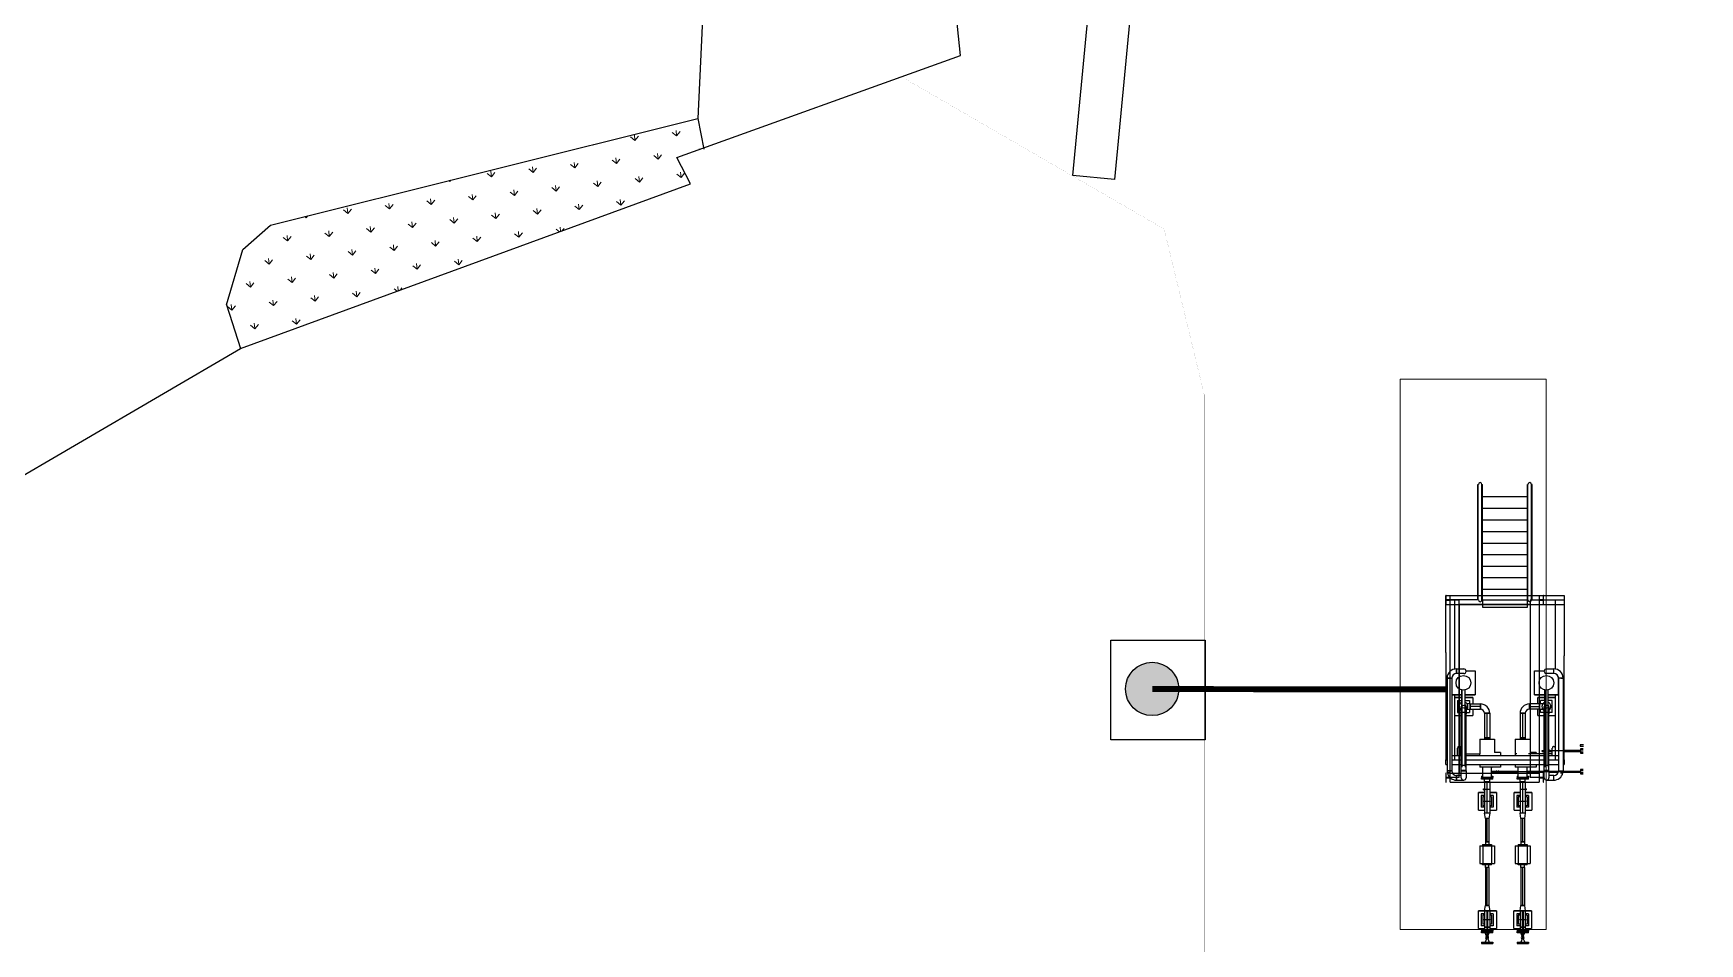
# Model space of a CAD drawing. Header units: inches. Extents: x 517790 to 538444, y 301815 to 302461.
# Drawn here: x 517817.49 to 517846.55, y 302341.43 to 302357.31 of the extents above; entities that cross this region are included whole.
import ezdxf

# ---------------------------------------------------------------- set-up
doc = ezdxf.new("R2010")
doc.units = ezdxf.units.IN
doc.header["$MEASUREMENT"] = 0
doc.layers.add('Layout', color=6, linetype='Continuous', lineweight=15)
for name, color, linetype in [('电气-接地设计-接地线', 3, '接地线'), ('硅胶总平面底图 工艺装置区', 253, 'Continuous'), ('硅胶总平面底图0804', 253, 'Continuous')]:
    doc.layers.add(name, color=color, linetype=linetype)
doc.styles.add('EESLTYPE', font='TXT.shx')
doc.linetypes.add('接地线', pattern='A,500,["/",EESLTYPE,S=200,R=0,X=0,Y=-100],-200,60,-200', length=960)
doc.linetypes.add('组180_接地线', pattern='A,500,["/",EESLTYPE,S=200,R=-180,X=0,Y=100],-200,60,-200', length=960)

# ---------------------------------------------------------------- blocks, each defined once
blk = doc.blocks.new('PTJD2')
at = {"linetype": 'Continuous'}
blk.add_hatch(color=0, dxfattribs=at).paths.add_polyline_path([(150, 0, 1), (-150, 0, 1)])
at = {"color": 0, "linetype": 'Continuous'}
blk.add_circle((0, 0), 150, dxfattribs=at)

msp = doc.modelspace()

# ---------------------------------------------------------------- hatches: boundary and pattern name
at = {"layer": '硅胶总平面底图0804', "linetype": 'Continuous', "lineweight": 20}
h = msp.add_hatch(dxfattribs=at)
h.set_pattern_fill('GRASS', color=253, scale=0.51666, angle=6.1349, style=0)
h.set_pattern_definition([(96.134935224, (212697.14895, -2411906.5848), (-0.402285160675, 0.32419841316), [0.09687382369, -0.63379431161]), (51.134935224, (212697.14895, -2411906.5848), (-0.40228516078, 0.32419841325), [0.09687382369, -0.41978656934]), (141.134935224, (212697.14895, -2411906.5848), (-0.32419841325, -0.40228516078), [0.09687382369, -0.41978656934])])
h.paths.add_polyline_path([(517830.835, 302368.229), (517831.041, 302368.476), (517823.424, 302373.579), (517823.366, 302373.452), (517823.122, 302372.835), (517823.259, 302371.776), (517823.715, 302371.16)])
h.paths.add_polyline_path([(517821.624, 302353.965), (517821.145, 302353.538), (517820.86, 302352.576), (517821.1, 302351.813), (517828.951, 302354.688), (517828.711, 302355.143), (517829.179, 302355.312), (517829.076, 302355.824)])
h.paths.add_polyline_path([(517830.701, 302368.214), (517831.11, 302368.269), (517831.094, 302368.392), (517830.684, 302368.337)], flags=9)
h.paths.add_polyline_path([(517823.222, 302373.37), (517823.563, 302373.416), (517823.547, 302373.539), (517823.206, 302373.493)], flags=25)
h.paths.add_polyline_path([(517822.978, 302372.753), (517823.32, 302372.798), (517823.303, 302372.921), (517822.962, 302372.876)], flags=9)
h.paths.add_polyline_path([(517823.115, 302371.694), (517823.457, 302371.74), (517823.44, 302371.863), (517823.099, 302371.817)], flags=9)
h.paths.add_polyline_path([(517823.571, 302371.078), (517823.912, 302371.124), (517823.896, 302371.247), (517823.554, 302371.201)], flags=25)
h.paths.add_polyline_path([(517830.691, 302368.147), (517830.868, 302368.171), (517830.852, 302368.294), (517830.674, 302368.27)], flags=9)
h.paths.add_polyline_path([(517830.897, 302368.394), (517831.074, 302368.417), (517831.058, 302368.54), (517830.88, 302368.517)], flags=9)
h.paths.add_polyline_path([(517821.48, 302353.883), (517821.822, 302353.929), (517821.805, 302354.052), (517821.464, 302354.006)], flags=25)
h.paths.add_polyline_path([(517821.001, 302353.456), (517821.343, 302353.502), (517821.326, 302353.625), (517820.985, 302353.579)], flags=25)
h.paths.add_polyline_path([(517820.716, 302352.494), (517821.057, 302352.539), (517821.041, 302352.662), (517820.7, 302352.617)], flags=9)
h.paths.add_polyline_path([(517820.956, 302351.731), (517821.134, 302351.755), (517821.118, 302351.878), (517820.94, 302351.854)], flags=9)
h.paths.add_polyline_path([(517828.932, 302355.742), (517829.11, 302355.765), (517829.093, 302355.888), (517828.916, 302355.864)], flags=9)

# ---------------------------------------------------------------- linework, layer by layer
msp.add_lwpolyline([(517836.284, 302346.725), (517837.93, 302346.725), (517837.93, 302344.983), (517836.284, 302344.983)], close=True)
at = {"layer": 'Layout', "color": 9, "lineweight": -3, "const_width": 0.001}
msp.add_lwpolyline([(517832.714, 302356.505), (517837.212, 302353.897), (517837.91, 302351.01), (517837.91, 302339.01), (517852.406, 302339.01)], dxfattribs=at)
at = {"layer": 'Layout', "color": 9}
msp.add_lwpolyline([(517843.877, 302341.675), (517843.877, 302351.275), (517841.327, 302351.275), (517841.327, 302341.675)], close=True, dxfattribs=at)
at = {"layer": '电气-接地设计-接地线', "color": 6, "linetype": 'Continuous'}
msp.add_lwpolyline([(517836.189, 302360.805), (517836.916, 302360.736), (517836.345, 302354.763), (517835.619, 302354.832)], close=True, dxfattribs=at)
at = {"layer": '电气-接地设计-接地线', "linetype": '组180_接地线', "ltscale": 0.01, "const_width": 0.103}
for points in [[(517837.003, 302345.873), (517839.888, 302345.866)], [(517842.139, 302345.866), (517839.888, 302345.866)]]:
    msp.add_lwpolyline(points, dxfattribs=at)
at = {"layer": '硅胶总平面底图 工艺装置区', "color": 253, "linetype": 'Continuous', "lineweight": -3}
for p, q in [((517842.683, 302349.441), (517842.691, 302349.441)), ((517842.683, 302349.441), (517842.691, 302349.441)), ((517842.683, 302347.427), (517842.683, 302349.441)), ((517842.691, 302347.427), (517842.691, 302349.441)), ((517842.754, 302349.441), (517842.763, 302349.441)), ((517842.754, 302349.441), (517842.763, 302349.441)), ((517842.754, 302347.427), (517842.754, 302349.441)), ((517842.763, 302347.427), (517842.763, 302349.441)), ((517843.548, 302349.441), (517843.557, 302349.441)), ((517843.557, 302349.441), (517843.548, 302349.441)), ((517843.548, 302347.427), (517843.548, 302349.441)), ((517843.557, 302347.427), (517843.557, 302349.441)), ((517843.619, 302349.441), (517843.628, 302349.441)), ((517843.628, 302349.441), (517843.619, 302349.441)), ((517843.619, 302347.427), (517843.619, 302349.441)), ((517843.628, 302347.427), (517843.628, 302349.441)), ((517843.548, 302349.225), (517842.763, 302349.225)), ((517843.548, 302349.024), (517842.763, 302349.024)), ((517842.763, 302348.822), (517843.548, 302348.822)), ((517842.763, 302348.621), (517843.548, 302348.621)), ((517842.763, 302348.419), (517843.548, 302348.419)), ((517842.763, 302348.218), (517843.548, 302348.218)), ((517842.763, 302348.016), (517843.548, 302348.016)), ((517842.763, 302347.815), (517843.548, 302347.815)), ((517842.763, 302347.613), (517843.548, 302347.613)), ((517842.122, 302347.505), (517842.122, 302347.348)), ((517842.129, 302347.505), (517842.122, 302347.505)), ((517842.122, 302347.348), (517842.122, 302347.505)), ((517842.122, 302347.505), (517842.683, 302347.505)), ((517842.122, 302346.51), (517842.122, 302347.427)), ((517842.691, 302347.427), (517842.122, 302347.427)), ((517842.122, 302347.348), (517842.129, 302347.348)), ((517842.122, 302347.348), (517842.763, 302347.348)), ((517842.129, 302347.43), (517842.129, 302347.505)), ((517842.201, 302347.43), (517842.129, 302347.43)), ((517842.129, 302347.423), (517842.201, 302347.423)), ((517842.129, 302347.348), (517842.129, 302347.423)), ((517842.201, 302347.505), (517843.75, 302347.505)), ((517842.201, 302347.348), (517842.201, 302347.505)), ((517842.201, 302347.427), (517842.358, 302347.427)), ((517842.201, 302344.327), (517842.201, 302347.427)), ((517842.201, 302347.348), (517843.75, 302347.348)), ((517842.279, 302346.221), (517842.279, 302347.427)), ((517842.358, 302344.327), (517842.358, 302347.427)), ((517842.358, 302347.348), (517842.358, 302344.405)), ((517843.593, 302347.348), (517842.358, 302347.348)), ((517842.763, 302347.427), (517842.754, 302347.427)), ((517842.754, 302347.427), (517842.763, 302347.427)), ((517842.763, 302347.427), (517843.548, 302347.427)), ((517842.763, 302347.427), (517842.763, 302347.299)), ((517842.763, 302347.299), (517843.548, 302347.299)), ((517843.548, 302347.299), (517843.548, 302347.427)), ((517843.557, 302347.427), (517843.548, 302347.427)), ((517843.557, 302347.427), (517843.548, 302347.427)), ((517843.548, 302347.348), (517844.189, 302347.348)), ((517843.593, 302347.427), (517843.593, 302344.327)), ((517843.593, 302347.427), (517843.75, 302347.427)), ((517843.593, 302347.348), (517843.593, 302344.405)), ((517843.619, 302347.427), (517844.189, 302347.427)), ((517843.628, 302347.505), (517844.189, 302347.505)), ((517843.75, 302347.505), (517843.75, 302347.348)), ((517843.822, 302347.43), (517843.75, 302347.43)), ((517843.75, 302347.427), (517843.75, 302344.327)), ((517843.75, 302347.423), (517843.822, 302347.423)), ((517843.822, 302347.505), (517843.822, 302347.43)), ((517843.829, 302347.505), (517843.822, 302347.505)), ((517843.822, 302347.423), (517843.822, 302347.348)), ((517843.822, 302347.348), (517843.829, 302347.348)), ((517843.829, 302347.348), (517843.829, 302347.505)), ((517844.031, 302347.427), (517844.031, 302346.222)), ((517844.189, 302347.505), (517844.189, 302347.348)), ((517844.189, 302347.427), (517844.189, 302346.45)), ((517842.122, 302346.51), (517842.122, 302344.637)), ((517844.189, 302344.637), (517844.189, 302346.45)), ((517842.312, 302346.183), (517842.312, 302346.224)), ((517842.312, 302346.224), (517842.312, 302346.183)), ((517842.312, 302346.224), (517842.436, 302346.224)), ((517842.312, 302346.142), (517842.312, 302346.183)), ((517842.312, 302346.183), (517842.312, 302346.142)), ((517842.436, 302346.142), (517842.312, 302346.142)), ((517842.477, 302346.187), (517842.639, 302346.187)), ((517842.477, 302346.187), (517842.639, 302346.187)), ((517842.639, 302346.187), (517842.639, 302345.773)), ((517842.639, 302346.187), (517842.639, 302345.773)), ((517843.672, 302346.187), (517843.841, 302346.187)), ((517843.672, 302346.187), (517843.841, 302346.187)), ((517843.672, 302345.773), (517843.672, 302346.187)), ((517843.672, 302345.773), (517843.672, 302346.187)), ((517843.882, 302346.224), (517844.006, 302346.224)), ((517844.006, 302346.142), (517843.882, 302346.142)), ((517844.006, 302346.142), (517844.006, 302346.224)), ((517844.006, 302346.142), (517844.006, 302346.224)), ((517844.085, 302346.084), (517844.085, 302345.773)), ((517844.085, 302346.084), (517844.085, 302345.773)), ((517842.188, 302346.061), (517842.146, 302346.061)), ((517842.188, 302346.061), (517842.146, 302346.061)), ((517842.146, 302346.061), (517842.146, 302344.408)), ((517842.229, 302346.059), (517842.146, 302346.059)), ((517842.146, 302346.059), (517842.229, 302346.059)), ((517842.229, 302346.059), (517842.229, 302344.447)), ((517842.406, 302345.773), (517842.229, 302345.773)), ((517842.229, 302345.773), (517842.406, 302345.773)), ((517842.279, 302344.637), (517842.279, 302345.773)), ((517842.406, 302345.463), (517842.406, 302345.853)), ((517842.406, 302345.853), (517842.406, 302345.463)), ((517842.458, 302345.853), (517842.458, 302345.579)), ((517842.458, 302345.853), (517842.458, 302345.579)), ((517842.639, 302345.773), (517842.458, 302345.773)), ((517842.458, 302345.773), (517842.639, 302345.773)), ((517843.853, 302345.773), (517843.672, 302345.773)), ((517843.672, 302345.773), (517843.853, 302345.773)), ((517843.853, 302345.463), (517843.853, 302345.853)), ((517843.853, 302345.853), (517843.853, 302345.463)), ((517843.904, 302345.853), (517843.904, 302345.579)), ((517843.904, 302345.853), (517843.904, 302345.579)), ((517844.085, 302345.773), (517843.904, 302345.773)), ((517843.904, 302345.773), (517844.085, 302345.773)), ((517844.031, 302345.773), (517844.031, 302344.637)), ((517844.172, 302346.059), (517844.089, 302346.059)), ((517844.172, 302346.059), (517844.089, 302346.059)), ((517844.089, 302346.059), (517844.089, 302344.447)), ((517844.13, 302346.061), (517844.172, 302346.061)), ((517844.13, 302346.061), (517844.172, 302346.061)), ((517844.172, 302346.061), (517844.172, 302344.408)), ((517842.406, 302345.722), (517842.283, 302345.722)), ((517842.283, 302345.722), (517842.406, 302345.722)), ((517842.283, 302345.412), (517842.283, 302345.722)), ((517842.283, 302345.412), (517842.283, 302345.722)), ((517842.329, 302345.67), (517842.406, 302345.67)), ((517842.329, 302345.67), (517842.329, 302345.463)), ((517842.394, 302345.441), (517842.394, 302345.565)), ((517842.593, 302345.722), (517842.458, 302345.722)), ((517842.458, 302345.722), (517842.593, 302345.722)), ((517842.458, 302345.67), (517842.535, 302345.67)), ((517842.458, 302345.552), (517842.458, 302345.463)), ((517842.458, 302345.552), (517842.458, 302345.463)), ((517842.462, 302344.545), (517842.462, 302345.568)), ((517842.477, 302345.565), (517842.477, 302345.441)), ((517842.55, 302345.612), (517842.496, 302345.612)), ((517842.496, 302345.521), (517842.55, 302345.521)), ((517842.535, 302345.67), (517842.535, 302345.612)), ((517842.535, 302345.521), (517842.535, 302345.463)), ((517842.55, 302345.612), (517842.55, 302345.521)), ((517842.55, 302345.612), (517842.727, 302345.612)), ((517842.55, 302345.567), (517842.55, 302345.612)), ((517842.727, 302345.567), (517842.55, 302345.567)), ((517842.55, 302345.521), (517842.55, 302345.567)), ((517842.55, 302345.521), (517842.727, 302345.521)), ((517842.593, 302345.722), (517842.593, 302345.612)), ((517842.593, 302345.722), (517842.593, 302345.612)), ((517842.593, 302345.521), (517842.593, 302345.412)), ((517842.593, 302345.521), (517842.593, 302345.412)), ((517842.727, 302345.612), (517842.727, 302345.521)), ((517842.727, 302345.521), (517842.727, 302345.612)), ((517843.583, 302345.521), (517843.583, 302345.612)), ((517843.76, 302345.612), (517843.583, 302345.612)), ((517843.583, 302345.612), (517843.583, 302345.521)), ((517843.583, 302345.567), (517843.76, 302345.567)), ((517843.76, 302345.521), (517843.583, 302345.521)), ((517843.73, 302345.612), (517843.73, 302345.722)), ((517843.73, 302345.612), (517843.73, 302345.722)), ((517843.853, 302345.722), (517843.73, 302345.722)), ((517843.73, 302345.722), (517843.853, 302345.722)), ((517843.73, 302345.412), (517843.73, 302345.521)), ((517843.73, 302345.412), (517843.73, 302345.521)), ((517843.76, 302345.612), (517843.76, 302345.567)), ((517843.815, 302345.612), (517843.76, 302345.612)), ((517843.76, 302345.521), (517843.76, 302345.612)), ((517843.76, 302345.567), (517843.76, 302345.521)), ((517843.76, 302345.521), (517843.815, 302345.521)), ((517843.775, 302345.612), (517843.775, 302345.67)), ((517843.853, 302345.67), (517843.775, 302345.67)), ((517843.775, 302345.463), (517843.775, 302345.521)), ((517843.841, 302345.441), (517843.841, 302345.565)), ((517844.031, 302345.722), (517843.904, 302345.722)), ((517843.904, 302345.722), (517844.031, 302345.722)), ((517843.982, 302345.67), (517843.904, 302345.67)), ((517843.904, 302345.552), (517843.904, 302345.463)), ((517843.904, 302345.552), (517843.904, 302345.463)), ((517843.908, 302344.545), (517843.908, 302345.568)), ((517843.924, 302345.565), (517843.924, 302345.441)), ((517843.982, 302345.463), (517843.982, 302345.67)), ((517842.283, 302345.412), (517842.394, 302345.412)), ((517842.283, 302345.412), (517842.394, 302345.412)), ((517842.329, 302345.463), (517842.394, 302345.463)), ((517842.41, 302345.441), (517842.394, 302345.441)), ((517842.41, 302345.441), (517842.394, 302345.441)), ((517842.394, 302344.449), (517842.394, 302345.441)), ((517842.458, 302345.463), (517842.406, 302345.463)), ((517842.458, 302345.463), (517842.406, 302345.463)), ((517842.41, 302344.545), (517842.41, 302345.463)), ((517842.477, 302345.441), (517842.462, 302345.441)), ((517842.477, 302345.441), (517842.462, 302345.441)), ((517842.477, 302345.463), (517842.535, 302345.463)), ((517842.477, 302344.449), (517842.477, 302345.441)), ((517842.477, 302345.412), (517842.593, 302345.412)), ((517842.477, 302345.412), (517842.593, 302345.412)), ((517842.799, 302345.448), (517842.891, 302345.448)), ((517842.845, 302345.448), (517842.799, 302345.448)), ((517842.799, 302345.448), (517842.799, 302345.022)), ((517842.845, 302345.022), (517842.845, 302345.448)), ((517842.891, 302345.448), (517842.845, 302345.448)), ((517842.891, 302345.448), (517842.891, 302345.022)), ((517843.511, 302345.448), (517843.419, 302345.448)), ((517843.419, 302345.448), (517843.419, 302345.022)), ((517843.419, 302345.448), (517843.511, 302345.448)), ((517843.465, 302345.022), (517843.465, 302345.448)), ((517843.511, 302345.448), (517843.511, 302345.022)), ((517843.73, 302345.412), (517843.841, 302345.412)), ((517843.73, 302345.412), (517843.841, 302345.412)), ((517843.841, 302345.463), (517843.775, 302345.463)), ((517843.857, 302345.441), (517843.841, 302345.441)), ((517843.857, 302345.441), (517843.841, 302345.441)), ((517843.841, 302344.449), (517843.841, 302345.441)), ((517843.904, 302345.463), (517843.853, 302345.463)), ((517843.904, 302345.463), (517843.853, 302345.463)), ((517843.857, 302344.545), (517843.857, 302345.463)), ((517843.924, 302345.441), (517843.908, 302345.441)), ((517843.924, 302345.441), (517843.908, 302345.441)), ((517843.982, 302345.463), (517843.924, 302345.463)), ((517843.924, 302344.449), (517843.924, 302345.441)), ((517843.924, 302345.412), (517844.031, 302345.412)), ((517843.924, 302345.412), (517844.031, 302345.412)), ((517842.716, 302344.998), (517842.845, 302344.998)), ((517842.716, 302344.998), (517842.716, 302344.766)), ((517842.845, 302345.022), (517842.799, 302345.022)), ((517842.799, 302345.022), (517842.845, 302345.022)), ((517842.799, 302345.022), (517842.799, 302344.998)), ((517842.891, 302345.022), (517842.845, 302345.022)), ((517842.845, 302345.022), (517842.891, 302345.022)), ((517842.845, 302344.998), (517842.974, 302344.998)), ((517842.891, 302345.022), (517842.891, 302344.998)), ((517842.974, 302344.998), (517842.974, 302344.766)), ((517843.336, 302344.998), (517843.465, 302344.998)), ((517843.336, 302344.998), (517843.336, 302344.766)), ((517843.511, 302345.022), (517843.419, 302345.022)), ((517843.419, 302345.022), (517843.465, 302345.022)), ((517843.419, 302345.022), (517843.419, 302344.998)), ((517843.465, 302345.022), (517843.511, 302345.022)), ((517843.465, 302344.998), (517843.594, 302344.998)), ((517843.511, 302345.022), (517843.511, 302344.998)), ((517843.594, 302344.998), (517843.594, 302344.766)), ((517844.47, 302344.901), (517844.47, 302344.877)), ((517844.527, 302344.901), (517844.47, 302344.901)), ((517842.122, 302344.715), (517842.146, 302344.715)), ((517842.122, 302344.558), (517842.122, 302344.637)), ((517842.122, 302344.637), (517842.146, 302344.637)), ((517842.229, 302344.715), (517842.394, 302344.715)), ((517842.229, 302344.637), (517842.394, 302344.637)), ((517842.329, 302344.715), (517842.329, 302344.843)), ((517842.38, 302344.843), (517842.38, 302344.715)), ((517842.38, 302344.74), (517842.394, 302344.74)), ((517842.477, 302344.74), (517842.716, 302344.74)), ((517842.477, 302344.715), (517843.841, 302344.715)), ((517842.477, 302344.637), (517843.841, 302344.637)), ((517842.716, 302344.766), (517842.716, 302344.74)), ((517842.716, 302344.715), (517842.716, 302344.74)), ((517843.078, 302344.766), (517842.974, 302344.766)), ((517843.078, 302344.766), (517843.078, 302344.715)), ((517843.336, 302344.766), (517843.336, 302344.74)), ((517843.336, 302344.74), (517843.336, 302344.715)), ((517843.362, 302344.74), (517843.336, 302344.74)), ((517843.841, 302344.74), (517843.569, 302344.74)), ((517843.698, 302344.766), (517843.594, 302344.766)), ((517843.698, 302344.766), (517843.698, 302344.74)), ((517843.805, 302344.792), (517843.805, 302344.799)), ((517843.805, 302344.799), (517843.841, 302344.799)), ((517843.805, 302344.784), (517843.805, 302344.792)), ((517843.805, 302344.784), (517843.841, 302344.784)), ((517843.924, 302344.799), (517843.97, 302344.799)), ((517843.924, 302344.784), (517843.97, 302344.784)), ((517843.982, 302344.74), (517843.924, 302344.74)), ((517843.924, 302344.715), (517844.089, 302344.715)), ((517843.924, 302344.637), (517844.089, 302344.637)), ((517843.934, 302344.803), (517843.934, 302344.799)), ((517843.945, 302344.799), (517843.934, 302344.803)), ((517843.934, 302344.784), (517843.934, 302344.781)), ((517843.945, 302344.784), (517843.934, 302344.781)), ((517843.979, 302344.794), (517843.982, 302344.795)), ((517843.979, 302344.789), (517843.982, 302344.788)), ((517843.982, 302344.715), (517843.982, 302344.843)), ((517844.189, 302344.792), (517843.983, 302344.792)), ((517844.172, 302344.715), (517844.189, 302344.715)), ((517844.172, 302344.637), (517844.189, 302344.637)), ((517844.189, 302344.803), (517844.469, 302344.803)), ((517844.469, 302344.792), (517844.189, 302344.792)), ((517844.189, 302344.781), (517844.469, 302344.781)), ((517844.189, 302344.637), (517844.189, 302344.558)), ((517844.469, 302344.809), (517844.469, 302344.774)), ((517844.486, 302344.809), (517844.469, 302344.809)), ((517844.48, 302344.792), (517844.469, 302344.792)), ((517844.486, 302344.774), (517844.469, 302344.774)), ((517844.47, 302344.877), (517844.527, 302344.877)), ((517844.475, 302344.831), (517844.475, 302344.81)), ((517844.522, 302344.831), (517844.475, 302344.831)), ((517844.475, 302344.81), (517844.522, 302344.81)), ((517844.475, 302344.773), (517844.475, 302344.752)), ((517844.522, 302344.773), (517844.475, 302344.773)), ((517844.475, 302344.752), (517844.522, 302344.752)), ((517844.478, 302344.81), (517844.478, 302344.809)), ((517844.519, 302344.81), (517844.478, 302344.81)), ((517844.478, 302344.774), (517844.478, 302344.773)), ((517842.122, 302344.558), (517842.146, 302344.558)), ((517842.129, 302344.405), (517842.122, 302344.405)), ((517842.122, 302344.405), (517842.122, 302344.248)), ((517842.129, 302344.33), (517842.129, 302344.405)), ((517842.201, 302344.33), (517842.129, 302344.33)), ((517842.129, 302344.248), (517842.129, 302344.324)), ((517842.129, 302344.324), (517842.201, 302344.324)), ((517842.146, 302344.447), (517842.229, 302344.447)), ((517842.229, 302344.447), (517842.146, 302344.447)), ((517842.146, 302344.408), (517842.191, 302344.408)), ((517842.191, 302344.408), (517842.146, 302344.408)), ((517842.201, 302344.248), (517842.201, 302344.405)), ((517842.201, 302344.405), (517843.75, 302344.405)), ((517842.358, 302344.327), (517842.201, 302344.327)), ((517842.229, 302344.558), (517842.394, 302344.558)), ((517842.312, 302344.282), (517842.312, 302344.364)), ((517842.312, 302344.364), (517842.312, 302344.282)), ((517842.394, 302344.364), (517842.312, 302344.364)), ((517842.358, 302344.405), (517843.593, 302344.405)), ((517842.477, 302344.449), (517842.394, 302344.449)), ((517842.477, 302344.449), (517842.394, 302344.449)), ((517842.394, 302344.447), (517842.436, 302344.447)), ((517842.394, 302344.447), (517842.436, 302344.447)), ((517842.394, 302344.323), (517842.394, 302344.447)), ((517842.41, 302344.511), (517842.41, 302344.545)), ((517842.436, 302344.447), (517842.477, 302344.447)), ((517842.436, 302344.447), (517842.477, 302344.447)), ((517842.462, 302344.545), (517842.462, 302344.511)), ((517842.477, 302344.558), (517843.841, 302344.558)), ((517842.477, 302344.447), (517842.477, 302344.323)), ((517842.716, 302344.558), (517842.716, 302344.507)), ((517843.078, 302344.507), (517842.716, 302344.507)), ((517842.747, 302344.351), (517842.768, 302344.351)), ((517842.747, 302344.351), (517842.747, 302344.328)), ((517842.747, 302344.328), (517842.768, 302344.328)), ((517842.845, 302344.322), (517842.747, 302344.322)), ((517842.747, 302344.299), (517842.747, 302344.322)), ((517842.768, 302344.327), (517842.768, 302344.507)), ((517842.845, 302344.327), (517842.768, 302344.327)), ((517842.923, 302344.327), (517842.845, 302344.327)), ((517842.944, 302344.322), (517842.845, 302344.322)), ((517842.923, 302344.327), (517842.923, 302344.507)), ((517842.923, 302344.438), (517843.04, 302344.438)), ((517842.923, 302344.422), (517843.04, 302344.422)), ((517842.923, 302344.351), (517842.944, 302344.351)), ((517842.923, 302344.328), (517842.944, 302344.328)), ((517842.944, 302344.351), (517842.944, 302344.328)), ((517842.944, 302344.299), (517842.944, 302344.322)), ((517843.004, 302344.441), (517843.004, 302344.438)), ((517843.014, 302344.438), (517843.004, 302344.441)), ((517843.004, 302344.422), (517843.004, 302344.419)), ((517843.014, 302344.422), (517843.004, 302344.419)), ((517843.048, 302344.433), (517843.052, 302344.434)), ((517843.048, 302344.427), (517843.052, 302344.426)), ((517843.052, 302344.441), (517843.052, 302344.419)), ((517843.052, 302344.441), (517843.388, 302344.441)), ((517843.076, 302344.43), (517843.052, 302344.43)), ((517843.052, 302344.419), (517843.388, 302344.419)), ((517843.076, 302344.419), (517843.076, 302344.441)), ((517843.388, 302344.43), (517843.076, 302344.43)), ((517843.078, 302344.558), (517843.078, 302344.507)), ((517843.336, 302344.558), (517843.336, 302344.507)), ((517843.698, 302344.507), (517843.336, 302344.507)), ((517843.367, 302344.351), (517843.388, 302344.351)), ((517843.367, 302344.351), (517843.367, 302344.328)), ((517843.367, 302344.328), (517843.388, 302344.328)), ((517843.465, 302344.322), (517843.367, 302344.322)), ((517843.367, 302344.299), (517843.367, 302344.322)), ((517843.388, 302344.327), (517843.388, 302344.507)), ((517843.543, 302344.43), (517843.388, 302344.43)), ((517843.465, 302344.327), (517843.388, 302344.327)), ((517843.543, 302344.327), (517843.465, 302344.327)), ((517843.564, 302344.322), (517843.465, 302344.322)), ((517843.543, 302344.327), (517843.543, 302344.507)), ((517843.543, 302344.441), (517843.841, 302344.441)), ((517843.841, 302344.43), (517843.543, 302344.43)), ((517843.543, 302344.419), (517843.841, 302344.419)), ((517843.543, 302344.351), (517843.564, 302344.351)), ((517843.543, 302344.328), (517843.564, 302344.328)), ((517843.564, 302344.351), (517843.564, 302344.328)), ((517843.564, 302344.299), (517843.564, 302344.322)), ((517843.75, 302344.327), (517843.593, 302344.327)), ((517843.698, 302344.558), (517843.698, 302344.507)), ((517843.75, 302344.405), (517843.75, 302344.248)), ((517843.822, 302344.33), (517843.75, 302344.33)), ((517843.75, 302344.324), (517843.822, 302344.324)), ((517843.829, 302344.405), (517843.822, 302344.405)), ((517843.822, 302344.405), (517843.822, 302344.33)), ((517843.822, 302344.324), (517843.822, 302344.248)), ((517843.829, 302344.248), (517843.829, 302344.405)), ((517843.924, 302344.449), (517843.841, 302344.449)), ((517843.924, 302344.449), (517843.841, 302344.449)), ((517843.841, 302344.447), (517843.882, 302344.447)), ((517843.841, 302344.447), (517843.882, 302344.447)), ((517843.841, 302344.323), (517843.841, 302344.447)), ((517843.924, 302344.43), (517843.841, 302344.43)), ((517843.857, 302344.511), (517843.857, 302344.545)), ((517843.882, 302344.447), (517843.924, 302344.447)), ((517843.882, 302344.447), (517843.924, 302344.447)), ((517843.908, 302344.545), (517843.908, 302344.511)), ((517843.924, 302344.558), (517844.089, 302344.558)), ((517843.924, 302344.447), (517843.924, 302344.323)), ((517843.924, 302344.441), (517844.089, 302344.441)), ((517844.087, 302344.43), (517843.924, 302344.43)), ((517843.924, 302344.419), (517844.084, 302344.419)), ((517844.006, 302344.364), (517843.924, 302344.364)), ((517844.006, 302344.282), (517844.006, 302344.364)), ((517844.006, 302344.282), (517844.006, 302344.364)), ((517844.172, 302344.43), (517844.087, 302344.43)), ((517844.089, 302344.447), (517844.172, 302344.447)), ((517844.089, 302344.447), (517844.172, 302344.447)), ((517844.172, 302344.408), (517844.127, 302344.408)), ((517844.127, 302344.408), (517844.172, 302344.408)), ((517844.172, 302344.558), (517844.189, 302344.558)), ((517844.172, 302344.441), (517844.469, 302344.441)), ((517844.469, 302344.43), (517844.172, 302344.43)), ((517844.172, 302344.419), (517844.469, 302344.419)), ((517844.469, 302344.447), (517844.469, 302344.413)), ((517844.486, 302344.447), (517844.469, 302344.447)), ((517844.48, 302344.43), (517844.469, 302344.43)), ((517844.486, 302344.413), (517844.469, 302344.413)), ((517844.475, 302344.469), (517844.475, 302344.448)), ((517844.522, 302344.469), (517844.475, 302344.469)), ((517844.475, 302344.448), (517844.522, 302344.448)), ((517844.475, 302344.412), (517844.475, 302344.391)), ((517844.522, 302344.412), (517844.475, 302344.412)), ((517844.475, 302344.391), (517844.522, 302344.391)), ((517844.478, 302344.448), (517844.478, 302344.447)), ((517844.519, 302344.448), (517844.478, 302344.448)), ((517844.478, 302344.413), (517844.478, 302344.412)), ((517842.122, 302344.248), (517842.129, 302344.248)), ((517842.201, 302344.248), (517843.75, 302344.248)), ((517842.312, 302344.282), (517842.436, 302344.282)), ((517842.799, 302344.068), (517842.696, 302344.068)), ((517842.696, 302344.068), (517842.799, 302344.068)), ((517842.696, 302343.758), (517842.696, 302344.068)), ((517842.696, 302343.758), (517842.696, 302344.068)), ((517842.845, 302344.299), (517842.747, 302344.299)), ((517842.784, 302344.12), (517842.784, 302344.128)), ((517842.784, 302344.128), (517842.799, 302344.128)), ((517842.784, 302344.112), (517842.784, 302344.12)), ((517842.784, 302344.112), (517842.799, 302344.112)), ((517842.799, 302344.251), (517842.799, 302344.299)), ((517842.891, 302344.251), (517842.799, 302344.251)), ((517842.799, 302344.251), (517842.799, 302344.12)), ((517842.845, 302344.251), (517842.799, 302344.251)), ((517842.891, 302344.12), (517842.799, 302344.12)), ((517842.799, 302344.12), (517842.799, 302343.916)), ((517842.944, 302344.299), (517842.845, 302344.299)), ((517842.845, 302344.12), (517842.845, 302344.251)), ((517842.891, 302344.251), (517842.845, 302344.251)), ((517842.845, 302343.916), (517842.845, 302344.12)), ((517842.891, 302344.251), (517842.891, 302344.299)), ((517842.891, 302344.251), (517842.891, 302344.12)), ((517842.891, 302344.12), (517842.891, 302343.916)), ((517843.006, 302344.068), (517842.891, 302344.068)), ((517842.891, 302344.068), (517843.006, 302344.068)), ((517843.006, 302344.068), (517843.006, 302343.758)), ((517843.006, 302344.068), (517843.006, 302343.758)), ((517843.316, 302343.758), (517843.316, 302344.068)), ((517843.316, 302343.758), (517843.316, 302344.068)), ((517843.419, 302344.068), (517843.316, 302344.068)), ((517843.316, 302344.068), (517843.419, 302344.068)), ((517843.465, 302344.299), (517843.367, 302344.299)), ((517843.419, 302344.251), (517843.419, 302344.299)), ((517843.465, 302344.251), (517843.419, 302344.251)), ((517843.511, 302344.251), (517843.419, 302344.251)), ((517843.419, 302344.251), (517843.419, 302344.12)), ((517843.511, 302344.12), (517843.419, 302344.12)), ((517843.419, 302344.12), (517843.419, 302343.916)), ((517843.564, 302344.299), (517843.465, 302344.299)), ((517843.511, 302344.251), (517843.465, 302344.251)), ((517843.465, 302344.12), (517843.465, 302344.251)), ((517843.465, 302343.916), (517843.465, 302344.12)), ((517843.511, 302344.251), (517843.511, 302344.299)), ((517843.511, 302344.251), (517843.511, 302344.12)), ((517843.526, 302344.128), (517843.511, 302344.128)), ((517843.511, 302344.12), (517843.511, 302343.916)), ((517843.526, 302344.112), (517843.511, 302344.112)), ((517843.626, 302344.068), (517843.511, 302344.068)), ((517843.511, 302344.068), (517843.626, 302344.068)), ((517843.526, 302344.128), (517843.526, 302344.12)), ((517843.526, 302344.12), (517843.526, 302344.112)), ((517843.626, 302344.068), (517843.626, 302343.758)), ((517843.626, 302344.068), (517843.626, 302343.758)), ((517843.822, 302344.248), (517843.829, 302344.248)), ((517843.882, 302344.282), (517844.006, 302344.282)), ((517842.696, 302343.758), (517842.799, 302343.758)), ((517842.696, 302343.758), (517842.799, 302343.758)), ((517842.799, 302344.017), (517842.742, 302344.017)), ((517842.742, 302344.017), (517842.742, 302343.81)), ((517842.799, 302343.81), (517842.742, 302343.81)), ((517842.768, 302343.991), (517842.768, 302343.836)), ((517842.799, 302343.991), (517842.768, 302343.991)), ((517842.799, 302343.836), (517842.768, 302343.836)), ((517842.79, 302343.916), (517842.9, 302343.916)), ((517842.9, 302343.91), (517842.79, 302343.91)), ((517842.799, 302343.91), (517842.799, 302343.707)), ((517842.845, 302343.91), (517842.845, 302343.916)), ((517842.845, 302343.707), (517842.845, 302343.91)), ((517842.949, 302344.017), (517842.891, 302344.017)), ((517842.923, 302343.991), (517842.891, 302343.991)), ((517842.891, 302343.91), (517842.891, 302343.707)), ((517842.923, 302343.836), (517842.891, 302343.836)), ((517842.949, 302343.81), (517842.891, 302343.81)), ((517842.891, 302343.758), (517843.006, 302343.758)), ((517842.891, 302343.758), (517843.006, 302343.758)), ((517842.923, 302343.991), (517842.923, 302343.836)), ((517842.949, 302344.017), (517842.949, 302343.81)), ((517843.316, 302343.758), (517843.419, 302343.758)), ((517843.316, 302343.758), (517843.419, 302343.758)), ((517843.419, 302344.017), (517843.362, 302344.017)), ((517843.362, 302344.017), (517843.362, 302343.81)), ((517843.419, 302343.81), (517843.362, 302343.81)), ((517843.419, 302343.991), (517843.388, 302343.991)), ((517843.388, 302343.991), (517843.388, 302343.836)), ((517843.419, 302343.836), (517843.388, 302343.836)), ((517843.41, 302343.916), (517843.52, 302343.916)), ((517843.52, 302343.91), (517843.41, 302343.91)), ((517843.419, 302343.91), (517843.419, 302343.707)), ((517843.465, 302343.91), (517843.465, 302343.916)), ((517843.465, 302343.707), (517843.465, 302343.91)), ((517843.569, 302344.017), (517843.511, 302344.017)), ((517843.543, 302343.991), (517843.511, 302343.991)), ((517843.511, 302343.91), (517843.511, 302343.707)), ((517843.543, 302343.836), (517843.511, 302343.836)), ((517843.569, 302343.81), (517843.511, 302343.81)), ((517843.511, 302343.758), (517843.626, 302343.758)), ((517843.511, 302343.758), (517843.626, 302343.758)), ((517843.543, 302343.991), (517843.543, 302343.836)), ((517843.569, 302344.017), (517843.569, 302343.81)), ((517842.845, 302343.707), (517842.799, 302343.707)), ((517842.814, 302343.615), (517842.799, 302343.707)), ((517842.891, 302343.707), (517842.799, 302343.707)), ((517842.876, 302343.615), (517842.814, 302343.615)), ((517842.814, 302343.615), (517842.814, 302343.207)), ((517842.845, 302343.615), (517842.814, 302343.615)), ((517842.891, 302343.707), (517842.845, 302343.707)), ((517842.845, 302343.207), (517842.845, 302343.615)), ((517842.876, 302343.615), (517842.845, 302343.615)), ((517842.891, 302343.707), (517842.876, 302343.615)), ((517842.876, 302343.615), (517842.876, 302343.207)), ((517843.465, 302343.707), (517843.419, 302343.707)), ((517843.434, 302343.615), (517843.419, 302343.707)), ((517843.511, 302343.707), (517843.419, 302343.707)), ((517843.465, 302343.615), (517843.434, 302343.615)), ((517843.496, 302343.615), (517843.434, 302343.615)), ((517843.434, 302343.615), (517843.434, 302343.207)), ((517843.511, 302343.707), (517843.465, 302343.707)), ((517843.496, 302343.615), (517843.465, 302343.615)), ((517843.465, 302343.207), (517843.465, 302343.615)), ((517843.511, 302343.707), (517843.496, 302343.615)), ((517843.496, 302343.615), (517843.496, 302343.207)), ((517842.766, 302343.161), (517842.845, 302343.161)), ((517842.766, 302343.161), (517842.766, 302343.143)), ((517842.814, 302343.207), (517842.845, 302343.207)), ((517842.814, 302343.207), (517842.814, 302343.161)), ((517842.876, 302343.207), (517842.814, 302343.207)), ((517842.845, 302343.207), (517842.876, 302343.207)), ((517842.845, 302343.161), (517842.924, 302343.161)), ((517842.876, 302343.207), (517842.876, 302343.161)), ((517842.924, 302343.161), (517842.924, 302343.143)), ((517843.386, 302343.161), (517843.465, 302343.161)), ((517843.386, 302343.161), (517843.386, 302343.143)), ((517843.434, 302343.207), (517843.465, 302343.207)), ((517843.434, 302343.207), (517843.434, 302343.161)), ((517843.496, 302343.207), (517843.434, 302343.207)), ((517843.465, 302343.207), (517843.496, 302343.207)), ((517843.465, 302343.161), (517843.544, 302343.161)), ((517843.496, 302343.207), (517843.496, 302343.161)), ((517843.544, 302343.161), (517843.544, 302343.143)), ((517842.716, 302343.138), (517842.768, 302343.138)), ((517842.716, 302343.138), (517842.716, 302342.828)), ((517842.766, 302343.143), (517842.845, 302343.143)), ((517842.768, 302343.138), (517842.845, 302343.138)), ((517842.768, 302343.138), (517842.768, 302342.828)), ((517842.845, 302343.143), (517842.924, 302343.143)), ((517842.845, 302343.138), (517842.923, 302343.138)), ((517842.923, 302343.138), (517842.974, 302343.138)), ((517842.923, 302343.138), (517842.923, 302342.828)), ((517842.974, 302343.138), (517842.974, 302342.828)), ((517843.336, 302343.138), (517843.388, 302343.138)), ((517843.336, 302343.138), (517843.336, 302342.828)), ((517843.386, 302343.143), (517843.465, 302343.143)), ((517843.388, 302343.138), (517843.465, 302343.138)), ((517843.388, 302343.138), (517843.388, 302342.828)), ((517843.465, 302343.143), (517843.544, 302343.143)), ((517843.465, 302343.138), (517843.543, 302343.138)), ((517843.543, 302343.138), (517843.594, 302343.138)), ((517843.543, 302343.138), (517843.543, 302342.828)), ((517843.594, 302343.138), (517843.594, 302342.828)), ((517842.716, 302342.828), (517842.768, 302342.828)), ((517842.845, 302342.823), (517842.766, 302342.823)), ((517842.766, 302342.805), (517842.766, 302342.823)), ((517842.845, 302342.805), (517842.766, 302342.805)), ((517842.768, 302342.828), (517842.845, 302342.828)), ((517842.814, 302342.759), (517842.814, 302342.805)), ((517842.876, 302342.759), (517842.814, 302342.759)), ((517842.814, 302342.759), (517842.814, 302342.093)), ((517842.845, 302342.759), (517842.814, 302342.759)), ((517842.845, 302342.828), (517842.923, 302342.828)), ((517842.924, 302342.823), (517842.845, 302342.823)), ((517842.924, 302342.805), (517842.845, 302342.805)), ((517842.845, 302342.093), (517842.845, 302342.759)), ((517842.876, 302342.759), (517842.845, 302342.759)), ((517842.876, 302342.759), (517842.876, 302342.805)), ((517842.876, 302342.759), (517842.876, 302342.093)), ((517842.923, 302342.828), (517842.974, 302342.828)), ((517842.924, 302342.805), (517842.924, 302342.823)), ((517843.336, 302342.828), (517843.388, 302342.828)), ((517843.465, 302342.823), (517843.386, 302342.823)), ((517843.386, 302342.805), (517843.386, 302342.823)), ((517843.465, 302342.805), (517843.386, 302342.805)), ((517843.388, 302342.828), (517843.465, 302342.828)), ((517843.434, 302342.759), (517843.434, 302342.805)), ((517843.496, 302342.759), (517843.434, 302342.759)), ((517843.434, 302342.759), (517843.434, 302342.093)), ((517843.465, 302342.759), (517843.434, 302342.759)), ((517843.465, 302342.828), (517843.543, 302342.828)), ((517843.544, 302342.823), (517843.465, 302342.823)), ((517843.544, 302342.805), (517843.465, 302342.805)), ((517843.465, 302342.093), (517843.465, 302342.759)), ((517843.496, 302342.759), (517843.465, 302342.759)), ((517843.496, 302342.759), (517843.496, 302342.805)), ((517843.496, 302342.759), (517843.496, 302342.093)), ((517843.543, 302342.828), (517843.594, 302342.828)), ((517843.544, 302342.805), (517843.544, 302342.823)), ((517842.696, 302341.692), (517842.696, 302342.002)), ((517842.696, 302341.692), (517842.696, 302342.002)), ((517842.799, 302342.002), (517842.696, 302342.002)), ((517842.696, 302342.002), (517842.799, 302342.002)), ((517842.799, 302342.002), (517842.814, 302342.093)), ((517842.799, 302342.002), (517842.837, 302342.002)), ((517842.837, 302342.002), (517842.799, 302342.002)), ((517842.799, 302342.002), (517842.799, 302341.85)), ((517842.814, 302342.093), (517842.845, 302342.093)), ((517842.876, 302342.093), (517842.814, 302342.093)), ((517842.837, 302342.009), (517842.845, 302342.009)), ((517842.837, 302342.009), (517842.837, 302341.537)), ((517842.845, 302342.093), (517842.876, 302342.093)), ((517842.845, 302342.093), (517842.845, 302342.093)), ((517842.845, 302342.009), (517842.853, 302342.009)), ((517842.845, 302341.717), (517842.845, 302342.002)), ((517842.853, 302342.009), (517842.853, 302341.537)), ((517842.853, 302342.002), (517842.891, 302342.002)), ((517842.891, 302342.002), (517842.853, 302342.002)), ((517842.876, 302342.093), (517842.891, 302342.002)), ((517843.006, 302342.002), (517842.891, 302342.002)), ((517842.891, 302342.002), (517843.006, 302342.002)), ((517842.891, 302342.002), (517842.891, 302341.85)), ((517843.006, 302342.002), (517843.006, 302341.692)), ((517843.006, 302342.002), (517843.006, 302341.692)), ((517843.419, 302342.002), (517843.31, 302342.002)), ((517843.31, 302342.002), (517843.419, 302342.002)), ((517843.31, 302341.692), (517843.31, 302342.002)), ((517843.31, 302341.692), (517843.31, 302342.002)), ((517843.419, 302342.002), (517843.434, 302342.093)), ((517843.419, 302342.002), (517843.457, 302342.002)), ((517843.457, 302342.002), (517843.419, 302342.002)), ((517843.419, 302342.002), (517843.419, 302341.85)), ((517843.496, 302342.093), (517843.434, 302342.093)), ((517843.434, 302342.093), (517843.465, 302342.093)), ((517843.457, 302342.009), (517843.465, 302342.009)), ((517843.457, 302342.009), (517843.457, 302341.537)), ((517843.465, 302342.093), (517843.465, 302342.093)), ((517843.465, 302342.093), (517843.496, 302342.093)), ((517843.465, 302342.009), (517843.473, 302342.009)), ((517843.465, 302341.717), (517843.465, 302342.002)), ((517843.473, 302342.009), (517843.473, 302341.537)), ((517843.473, 302342.002), (517843.511, 302342.002)), ((517843.511, 302342.002), (517843.473, 302342.002)), ((517843.496, 302342.093), (517843.511, 302342.002)), ((517843.62, 302342.002), (517843.511, 302342.002)), ((517843.511, 302342.002), (517843.62, 302342.002)), ((517843.511, 302342.002), (517843.511, 302341.85)), ((517843.62, 302342.002), (517843.62, 302341.692)), ((517843.62, 302342.002), (517843.62, 302341.692)), ((517842.799, 302341.95), (517842.742, 302341.95)), ((517842.742, 302341.95), (517842.742, 302341.743)), ((517842.799, 302341.743), (517842.742, 302341.743)), ((517842.768, 302341.924), (517842.768, 302341.769)), ((517842.799, 302341.924), (517842.768, 302341.924)), ((517842.799, 302341.769), (517842.768, 302341.769)), ((517842.79, 302341.85), (517842.837, 302341.85)), ((517842.837, 302341.843), (517842.79, 302341.843)), ((517842.799, 302341.843), (517842.799, 302341.717)), ((517842.799, 302341.717), (517842.837, 302341.717)), ((517842.799, 302341.717), (517842.799, 302341.669)), ((517842.837, 302341.717), (517842.799, 302341.717)), ((517842.853, 302341.85), (517842.9, 302341.85)), ((517842.9, 302341.843), (517842.853, 302341.843)), ((517842.853, 302341.717), (517842.891, 302341.717)), ((517842.891, 302341.717), (517842.853, 302341.717)), ((517842.949, 302341.95), (517842.891, 302341.95)), ((517842.923, 302341.924), (517842.891, 302341.924)), ((517842.891, 302341.843), (517842.891, 302341.717)), ((517842.923, 302341.769), (517842.891, 302341.769)), ((517842.949, 302341.743), (517842.891, 302341.743)), ((517842.891, 302341.717), (517842.891, 302341.669)), ((517842.923, 302341.924), (517842.923, 302341.769)), ((517842.949, 302341.95), (517842.949, 302341.743)), ((517843.362, 302341.95), (517843.362, 302341.743)), ((517843.419, 302341.95), (517843.362, 302341.95)), ((517843.419, 302341.743), (517843.362, 302341.743)), ((517843.388, 302341.924), (517843.388, 302341.769)), ((517843.419, 302341.924), (517843.388, 302341.924)), ((517843.419, 302341.769), (517843.388, 302341.769)), ((517843.41, 302341.85), (517843.457, 302341.85)), ((517843.457, 302341.843), (517843.41, 302341.843)), ((517843.419, 302341.843), (517843.419, 302341.717)), ((517843.457, 302341.717), (517843.419, 302341.717)), ((517843.419, 302341.717), (517843.457, 302341.717)), ((517843.419, 302341.717), (517843.419, 302341.669)), ((517843.473, 302341.85), (517843.52, 302341.85)), ((517843.52, 302341.843), (517843.473, 302341.843)), ((517843.511, 302341.717), (517843.473, 302341.717)), ((517843.473, 302341.717), (517843.511, 302341.717)), ((517843.569, 302341.95), (517843.511, 302341.95)), ((517843.543, 302341.924), (517843.511, 302341.924)), ((517843.511, 302341.843), (517843.511, 302341.717)), ((517843.543, 302341.769), (517843.511, 302341.769)), ((517843.569, 302341.743), (517843.511, 302341.743)), ((517843.511, 302341.717), (517843.511, 302341.669)), ((517843.543, 302341.924), (517843.543, 302341.769)), ((517843.569, 302341.95), (517843.569, 302341.743)), ((517842.696, 302341.692), (517842.799, 302341.692)), ((517842.696, 302341.692), (517842.799, 302341.692)), ((517842.747, 302341.669), (517842.837, 302341.669)), ((517842.747, 302341.669), (517842.747, 302341.646)), ((517842.747, 302341.646), (517842.837, 302341.646)), ((517842.837, 302341.64), (517842.747, 302341.64)), ((517842.747, 302341.617), (517842.747, 302341.64)), ((517842.837, 302341.617), (517842.747, 302341.617)), ((517842.747, 302341.456), (517842.845, 302341.456)), ((517842.747, 302341.456), (517842.747, 302341.433)), ((517842.747, 302341.433), (517842.845, 302341.433)), ((517842.837, 302341.641), (517842.799, 302341.641)), ((517842.8, 302341.64), (517842.799, 302341.641)), ((517842.8, 302341.433), (517842.799, 302341.432)), ((517842.799, 302341.432), (517842.891, 302341.432)), ((517842.835, 302341.561), (517842.81, 302341.617)), ((517842.835, 302341.513), (517842.81, 302341.456)), ((517842.845, 302341.456), (517842.944, 302341.456)), ((517842.845, 302341.433), (517842.944, 302341.433)), ((517842.853, 302341.669), (517842.944, 302341.669)), ((517842.853, 302341.646), (517842.944, 302341.646)), ((517842.891, 302341.641), (517842.853, 302341.641)), ((517842.944, 302341.64), (517842.853, 302341.64)), ((517842.944, 302341.617), (517842.853, 302341.617)), ((517842.856, 302341.561), (517842.88, 302341.617)), ((517842.856, 302341.513), (517842.88, 302341.456)), ((517842.89, 302341.64), (517842.891, 302341.641)), ((517842.89, 302341.433), (517842.891, 302341.432)), ((517842.891, 302341.692), (517843.006, 302341.692)), ((517842.891, 302341.692), (517843.006, 302341.692)), ((517842.944, 302341.669), (517842.944, 302341.646)), ((517842.944, 302341.617), (517842.944, 302341.64)), ((517842.944, 302341.456), (517842.944, 302341.433)), ((517843.31, 302341.692), (517843.419, 302341.692)), ((517843.31, 302341.692), (517843.419, 302341.692)), ((517843.367, 302341.669), (517843.457, 302341.669)), ((517843.367, 302341.669), (517843.367, 302341.646)), ((517843.367, 302341.646), (517843.457, 302341.646)), ((517843.457, 302341.64), (517843.367, 302341.64)), ((517843.367, 302341.617), (517843.367, 302341.64)), ((517843.457, 302341.617), (517843.367, 302341.617)), ((517843.367, 302341.456), (517843.465, 302341.456)), ((517843.367, 302341.456), (517843.367, 302341.433)), ((517843.367, 302341.433), (517843.465, 302341.433)), ((517843.457, 302341.641), (517843.419, 302341.641)), ((517843.42, 302341.64), (517843.419, 302341.641)), ((517843.42, 302341.433), (517843.419, 302341.432)), ((517843.419, 302341.432), (517843.511, 302341.432)), ((517843.455, 302341.561), (517843.43, 302341.617)), ((517843.455, 302341.513), (517843.43, 302341.456)), ((517843.465, 302341.456), (517843.564, 302341.456)), ((517843.465, 302341.433), (517843.564, 302341.433)), ((517843.473, 302341.669), (517843.564, 302341.669)), ((517843.473, 302341.646), (517843.564, 302341.646)), ((517843.511, 302341.641), (517843.473, 302341.641)), ((517843.564, 302341.64), (517843.473, 302341.64)), ((517843.564, 302341.617), (517843.473, 302341.617)), ((517843.476, 302341.561), (517843.5, 302341.617)), ((517843.476, 302341.513), (517843.5, 302341.456)), ((517843.51, 302341.64), (517843.511, 302341.641)), ((517843.51, 302341.433), (517843.511, 302341.432)), ((517843.511, 302341.692), (517843.62, 302341.692)), ((517843.511, 302341.692), (517843.62, 302341.692)), ((517843.564, 302341.669), (517843.564, 302341.646)), ((517843.564, 302341.617), (517843.564, 302341.64)), ((517843.564, 302341.456), (517843.564, 302341.433))]:
    msp.add_line(p, q, dxfattribs=at)
for centre, radius in [((517842.432, 302345.98), 0.129), ((517842.432, 302345.98), 0.129), ((517843.879, 302345.98), 0.129), ((517843.879, 302345.98), 0.129), ((517842.436, 302345.565), 0.0258), ((517842.436, 302345.565), 0.0258), ((517843.882, 302345.565), 0.0258), ((517843.882, 302345.565), 0.0258), ((517843.97, 302344.792), 0.00775), ((517843.04, 302344.43), 0.00775), ((517842.845, 302341.537), 0.00775), ((517843.465, 302341.537), 0.00775)]:
    msp.add_circle(centre, radius, dxfattribs=at)
for centre, radius, start, end in [((517842.723, 302349.441), 0.0312, 0, 180), ((517842.723, 302349.441), 0.0312, 0, 180), ((517843.588, 302349.441), 0.0312, 0, 180), ((517843.588, 302349.441), 0.0312, 0, 180), ((517842.723, 302347.427), 0.0312, 180, 0), ((517842.723, 302347.427), 0.0312, 180, 0), ((517843.588, 302347.427), 0.0312, 180, 0), ((517843.588, 302347.427), 0.0312, 180, 0), ((517842.312, 302346.059), 0.165, 90, 179.2747), ((517842.312, 302346.059), 0.0827, 90, 180), ((517842.436, 302346.183), 0.0413, 270, 90), ((517842.436, 302346.183), 0.0413, 270, 90), ((517843.882, 302346.183), 0.0413, 90, 270), ((517843.882, 302346.183), 0.0413, 90, 270), ((517844.006, 302346.059), 0.165, 0.7253, 90), ((517844.006, 302346.059), 0.0827, 0, 90), ((517842.432, 302345.567), 0.0787, 109.1525, 241.5773), ((517842.436, 302345.565), 0.0413, 135.9119, 180), ((517842.436, 302345.565), 0.0413, 135.9119, 180), ((517842.432, 302345.567), 0.0787, 305.0223, 70.8475), ((517842.436, 302345.565), 0.0413, 0, 57.8776), ((517842.436, 302345.565), 0.0413, 0, 57.8776), ((517842.727, 302345.448), 0.164, 0, 90), ((517842.727, 302345.448), 0.0722, 0, 90), ((517843.583, 302345.448), 0.164, 90, 180), ((517843.583, 302345.448), 0.0722, 90, 180), ((517843.879, 302345.567), 0.0787, 109.1525, 225), ((517843.879, 302345.567), 0.0787, 225, 241.5773), ((517843.882, 302345.565), 0.0413, 135.9119, 180), ((517843.882, 302345.565), 0.0413, 135.9119, 180), ((517843.879, 302345.567), 0.0787, 305.0223, 70.8475), ((517843.882, 302345.565), 0.0413, 0, 57.8776), ((517843.882, 302345.565), 0.0413, 0, 57.8776), ((517842.354, 302344.843), 0.0258, 0, 180), ((517843.465, 302344.637), 0.155, 146.4427, 149.5256), ((517843.97, 302344.792), 0.00899, 17.0439, 120.4447), ((517843.97, 302344.792), 0.00899, 239.5553, 342.9561), ((517844.008, 302344.843), 0.0258, 23.9133, 180), ((517842.312, 302344.447), 0.165, 193.7297, 270), ((517842.312, 302344.447), 0.0827, 180, 270), ((517842.436, 302344.323), 0.0413, 180, 0), ((517842.436, 302344.323), 0.0413, 180, 0), ((517842.845, 302344.637), 0.155, 210.4744, 213.5573), ((517842.845, 302344.637), 0.155, 236.4427, 240), ((517842.845, 302344.637), 0.155, 300, 303.5573), ((517843.04, 302344.43), 0.00899, 17.0439, 120.4447), ((517843.04, 302344.43), 0.00899, 239.5553, 342.9561), ((517843.465, 302344.637), 0.155, 210.4744, 213.5573), ((517843.465, 302344.637), 0.155, 236.4427, 240), ((517843.465, 302344.637), 0.155, 300, 303.5573), ((517843.882, 302344.323), 0.0413, 180, 0), ((517843.882, 302344.323), 0.0413, 180, 0), ((517844.006, 302344.447), 0.0827, 270, 0), ((517844.006, 302344.447), 0.165, 270, 346.2703), ((517842.792, 302344.12), 0.00775, 19.9484, 180), ((517842.792, 302344.12), 0.00775, 180, 340.0516), ((517843.518, 302344.12), 0.00775, 0, 160.0516), ((517843.518, 302344.12), 0.00775, 199.9484, 0), ((517842.79, 302343.913), 0.0031, 90, 270), ((517842.9, 302343.913), 0.0031, 270, 90), ((517843.41, 302343.913), 0.0031, 90, 270), ((517843.52, 302343.913), 0.0031, 270, 90), ((517842.79, 302341.847), 0.0031, 90, 270), ((517842.9, 302341.847), 0.0031, 270, 90), ((517843.41, 302341.847), 0.0031, 90, 270), ((517843.52, 302341.847), 0.0031, 270, 90), ((517842.845, 302341.537), 0.0262, 113.6557, 246.3443), ((517842.845, 302341.537), 0.0262, 0, 66.3443), ((517842.845, 302341.537), 0.0262, 293.6557, 0), ((517843.465, 302341.537), 0.0262, 113.6557, 246.3443), ((517843.465, 302341.537), 0.0262, 0, 66.3443), ((517843.465, 302341.537), 0.0262, 293.6557, 0)]:
    msp.add_arc(centre, radius, start, end, dxfattribs=at)
for centre, start_param, end_param in [((517842.436, 302345.568), 0, 0.127157), ((517842.436, 302345.568), 6.18721, 6.283185), ((517842.436, 302345.568), 6.18721, 6.283185), ((517842.436, 302345.568), 0, 0.127157), ((517843.882, 302345.568), 0, 0.127253), ((517843.882, 302345.568), 6.187137, 6.283185), ((517843.882, 302345.568), 6.187137, 6.283185), ((517843.882, 302345.568), 0, 0.127253), ((517842.436, 302344.545), 3.141593, 6.283185), ((517842.436, 302344.545), 3.141593, 6.283185), ((517843.882, 302344.545), 3.141593, 6.283185), ((517843.882, 302344.545), 3.141593, 6.283185)]:
    msp.add_ellipse(centre, major_axis=(0.0258, 0), ratio=0.139173, start_param=start_param, end_param=end_param, dxfattribs=at)
at = {"layer": '硅胶总平面底图0804', "color": 9, "lineweight": -3, "ltscale": 200}
msp.add_line((517833.662, 302356.925), (517833.48, 302358.632), dxfattribs=at)
for points in [[(517829.469, 302359.184), (517829.174, 302357.815), (517829.076, 302355.824)], [(518022.062, 302273.167), (517956.511, 302277.58), (517956.525, 302277.931), (517847.048, 302284.265), (517799.381, 302287.147), (517808.845, 302324.72), (517814.375, 302346.332), (517814.783, 302347.438), (517815.239, 302348.191), (517815.808, 302348.72), (517816.071, 302348.871), (517821.1, 302351.813), (517828.951, 302354.688), (517828.711, 302355.143), (517833.662, 302356.925)], [(517820.86, 302352.576), (517821.145, 302353.538), (517821.624, 302353.965), (517829.076, 302355.824), (517829.183, 302355.293)], [(517820.86, 302352.576), (517821.1, 302351.813)]]:
    msp.add_lwpolyline(points, dxfattribs=at)

# ---------------------------------------------------------------- block references
at = {"layer": '电气-接地设计-接地线', "color": 1, "xscale": 0.003099962358235064, "yscale": 0.003099962358235064, "zscale": 0.001033320786078354}
msp.add_blockref('PTJD2', (517837.003, 302345.873), dxfattribs=at)

doc.saveas('drawing.dxf')
